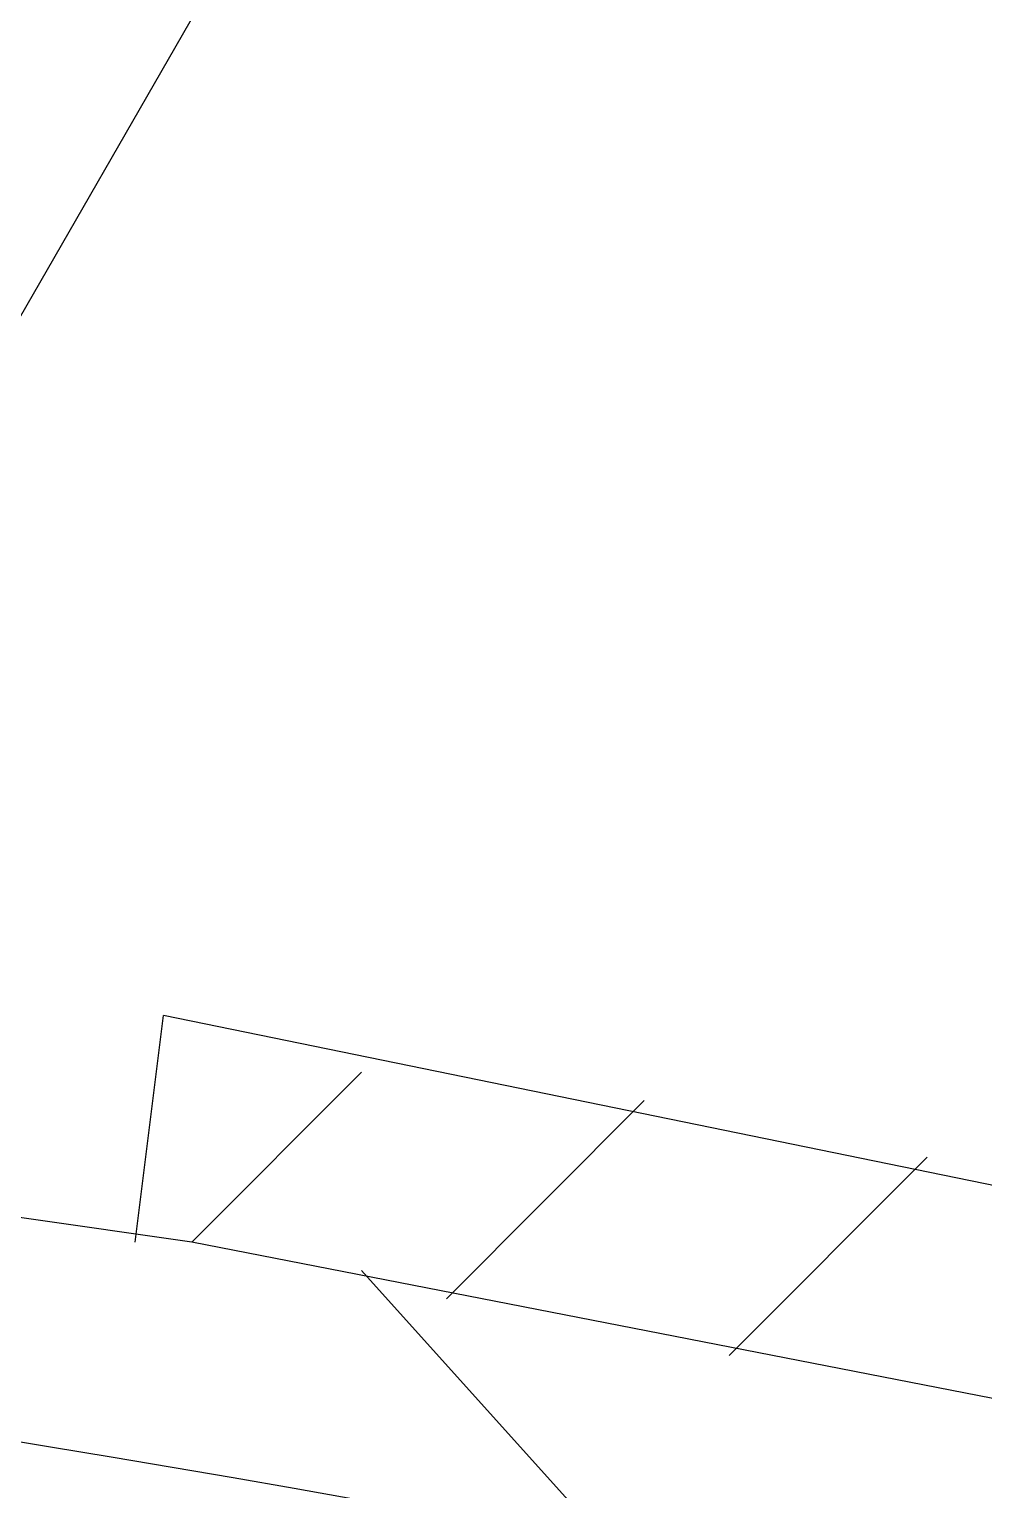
# Model space of a CAD drawing. Header units: millimetres. Extents: x -2210 to 6171, y -6737 to 5572.
# Drawn here: x 586.1 to 651.7, y 2893.6 to 2994 of the extents above; entities that cross this region are included whole.
import ezdxf

# ---------------------------------------------------------------- set-up
doc = ezdxf.new("R2010")
doc.units = ezdxf.units.MM
doc.layers.add('1', color=7, linetype='Continuous')

msp = doc.modelspace()

# ---------------------------------------------------------------- linework, layer by layer
at = {"layer": '1', "color": 0, "lineweight": 25}
for points in [[(1305.44, 4223.88), (562.25, 2934)], [(677.03, 2895.09), (597.27, 2910.65), (515.55, 2922.33), (431.9, 2930.11), (346.29, 2934)], [(593.38, 2910.65), (595.32, 2926.22)], [(680.92, 2908.71), (595.32, 2926.22)], [(597.27, 2910.65), (608.94, 2922.33)], [(614.78, 2906.76), (628.39, 2920.38)], [(634.23, 2902.87), (647.85, 2916.49)], [(626.45, 2889.25), (608.94, 2908.71)]]:
    msp.add_lwpolyline(points, dxfattribs=at)
msp.add_open_spline([(1280.15, 2420.38), (1280.15, 2420.38), (1278.2, 2455.4), (1278.2, 2455.4), (1221.78, 2784.19), (665.36, 2908.71), (392.99, 2916.49), (392.99, 2916.49), (322.95, 2920.38), (322.95, 2920.38)], degree=3, knots=[0, 0, 0, 0, 1, 1, 1, 2, 2, 2, 3, 3, 3, 3], dxfattribs=at)

doc.saveas('drawing.dxf')
